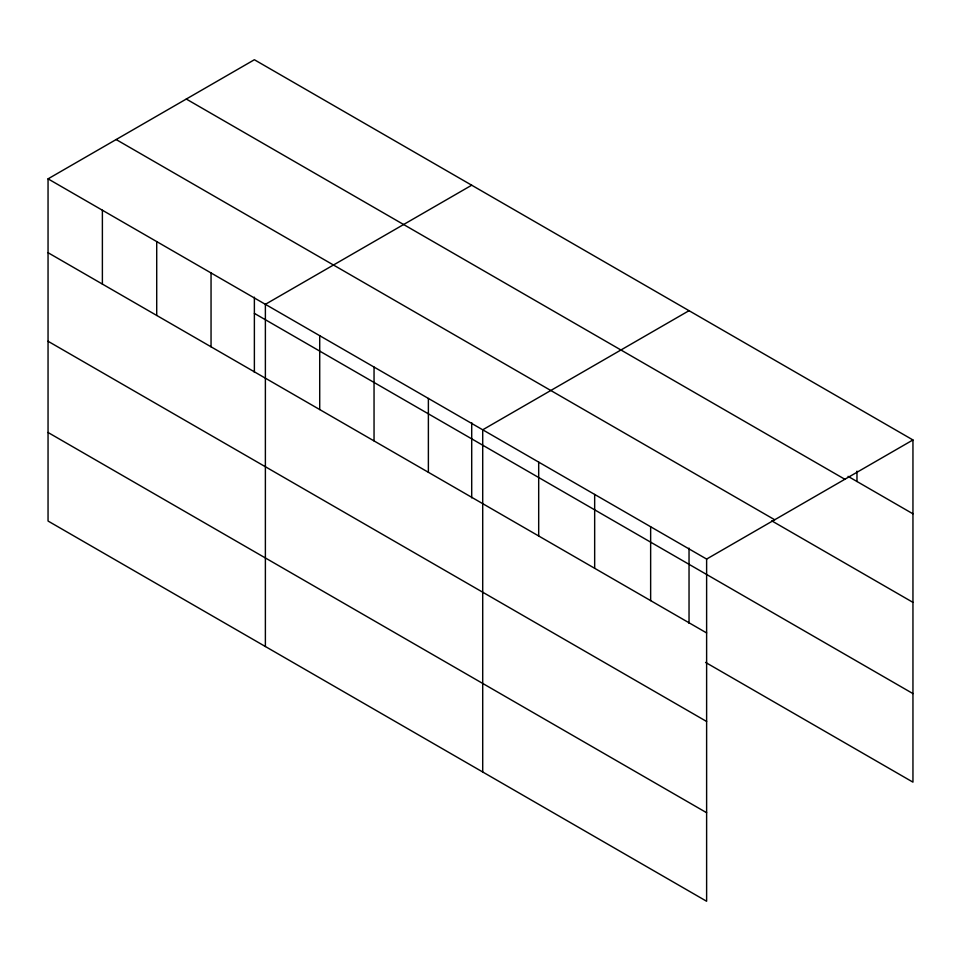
<?xml version="1.0" encoding="UTF-8"?>
<svg xmlns="http://www.w3.org/2000/svg" width="961" height="961" viewBox="0 0 961 961"><rect width="100%" height="100%" fill="white"/><g stroke="black" fill="none" stroke-linecap="round" stroke-linejoin="round"><path stroke-width="1.44" d="M48.05 178.854L706.623 559.074L706.623 901.262L48.05 521.042L48.05 178.854L254.377 59.738L912.95 439.958L912.95 782.146L705.578 662.417M471.707 185.209L265.38 304.325L265.38 646.513M689.037 310.679L482.71 429.807L482.71 771.983M706.623 559.074L912.95 439.958M848.07 476.356L912.95 513.823M186.29 99.043L844.863 479.275M116.137 139.537L774.71 519.769M771.731 520.838L912.95 602.367M254.377 313.37L912.95 693.602M48.05 252.707L706.623 632.939M48.05 341.263L706.623 721.483M48.05 432.486L706.623 812.718M856.972 471.154L856.972 481.497M689.037 548.13L689.037 623.353M650.645 526.76L650.645 600.613M594.667 494.447L594.667 568.299M538.689 462.121L538.689 535.974M471.707 422.66L471.707 497.882M428.378 398.431L428.378 472.295M374.045 367.066L374.045 440.919M319.713 335.701L319.713 409.554M254.377 297.189L254.377 372.4M211.048 272.96L211.048 346.813M156.715 241.595L156.715 315.448M102.383 210.219L102.383 284.072"/></g></svg>
